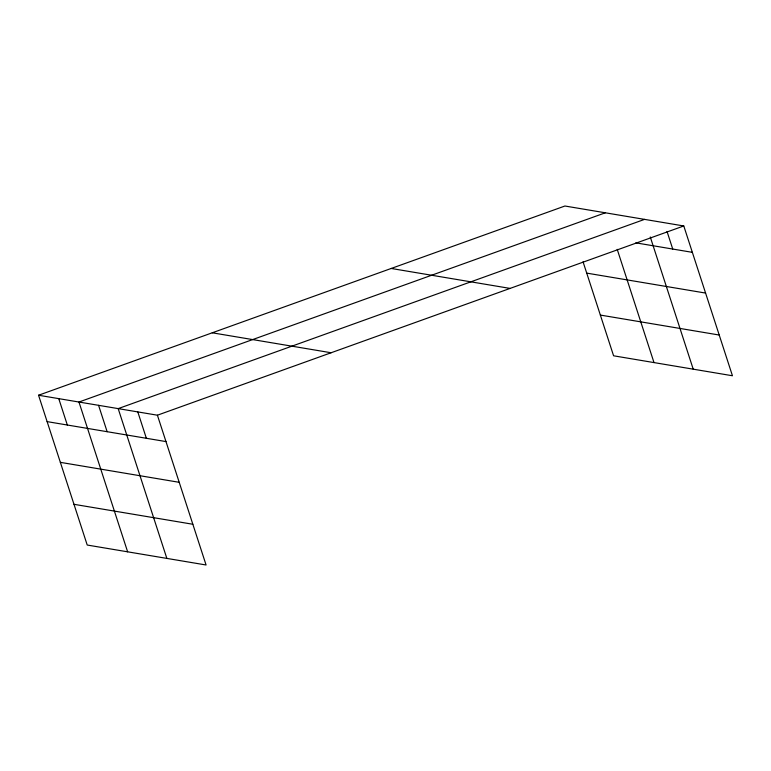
<?xml version="1.0" encoding="UTF-8"?>
<svg xmlns="http://www.w3.org/2000/svg" width="771" height="771" viewBox="0 0 771 771"><rect width="100%" height="100%" fill="white"/><g stroke="black" fill="none" stroke-linecap="round" stroke-linejoin="round"><path stroke-width="1.16" d="M38.55 395.244L157.409 415.203L206.079 564.989L87.219 545.039L38.55 395.244L564.921 206.011L683.781 225.961L732.45 375.756L613.591 355.797L583.049 261.803M605.331 212.796L78.96 402.028L127.629 551.824M644.556 219.378L118.185 408.62L166.854 558.406M157.409 415.203L683.781 225.961M635.824 242.855L692.348 252.339M586.721 273.117L705.581 293.067M391.225 268.462L510.074 288.412M600.358 315.069L719.218 335.028M212.256 332.802L331.116 352.752M47.118 421.621L165.977 441.581M60.35 462.349L179.209 482.309M73.987 504.311L192.846 524.261M667.031 231.464L672.736 249.052M650.271 236.967L693.225 369.164M617.214 249.351L654.001 362.582M137.797 411.907L146.365 438.285M98.572 405.324L107.14 431.702M58.76 398.636L67.328 425.014"/></g></svg>
